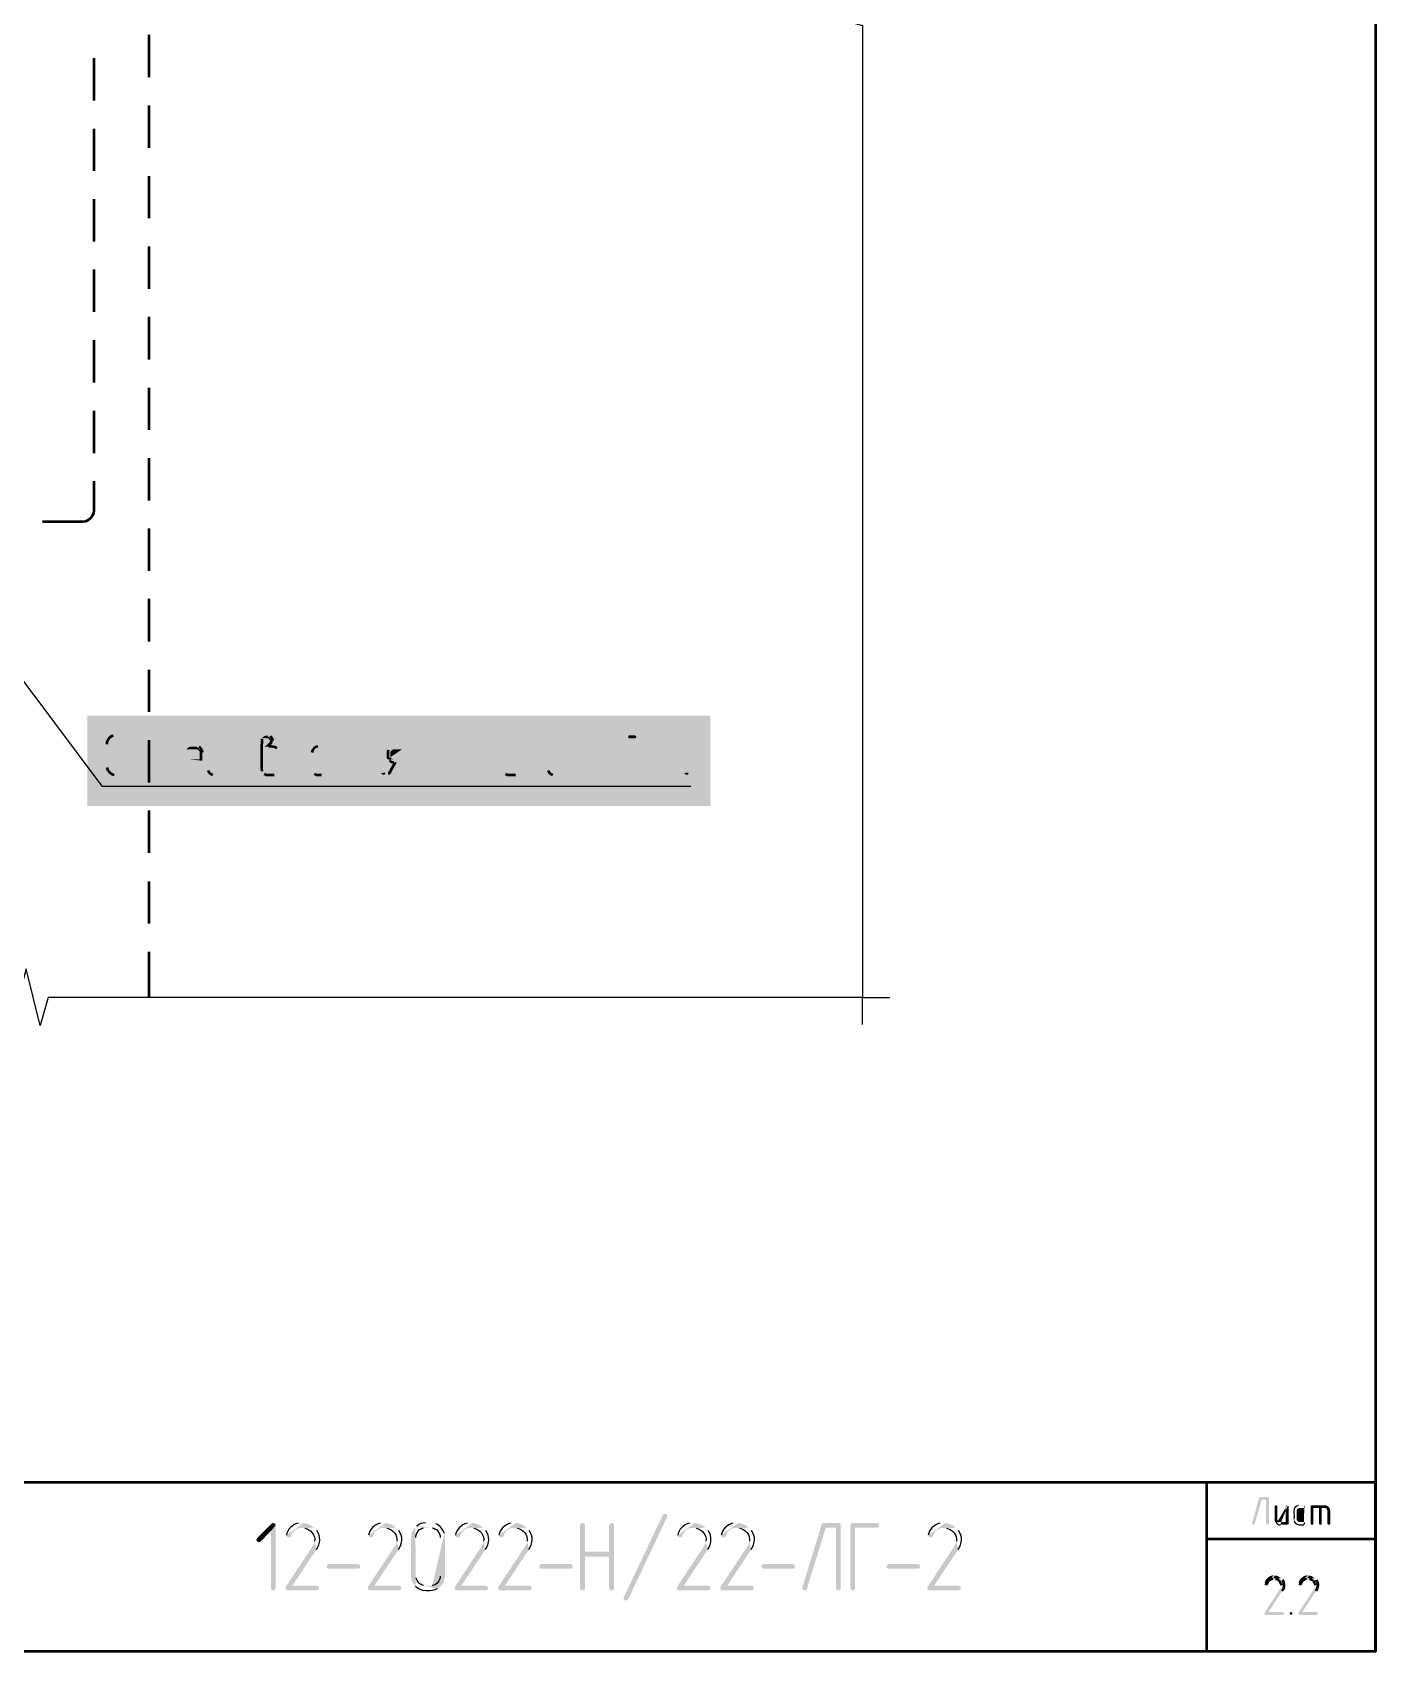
# Model space of a CAD drawing. Header units: millimetres. Extents: x -211 to 10565, y -2293 to 2244.
# Drawn here: x 4204.4 to 4323.4, y -30.7 to 112.8 of the extents above; entities that cross this region are included whole.
import ezdxf

# ---------------------------------------------------------------- set-up
doc = ezdxf.new("R2010")
doc.units = ezdxf.units.MM
doc.layers.add('PDF _Геометрия', color=7, linetype='Continuous')
doc.layers.add('PDF _Сплошная заливка', color=7, linetype='Continuous')

msp = doc.modelspace()

# ---------------------------------------------------------------- hatches: boundary and pattern name
at = {"layer": 'PDF _Сплошная заливка', "transparency": 33554559}
h = msp.add_hatch(color=256, dxfattribs=at)
h.paths.add_polyline_path([(4212.34, 50.51), (4211.72, 50.51), (4211.62, 50.49), (4211.53, 50.49)], flags=0)
h.paths.add_polyline_path([(4210.98, 49.75), (4210.98, 47.68)], flags=0)
h.paths.add_polyline_path([(4211.64, 47.02), (4212.36, 47.02), (4212.44, 47.06), (4212.46, 47.15), (4212.42, 47.23), (4212.34, 47.28), (4211.64, 47.28), (4211.53, 47.3), (4211.36, 47.42), (4211.32, 47.49), (4211.26, 47.57), (4211.24, 47.68), (4211.24, 49.86), (4211.26, 49.96), (4211.3, 50.05), (4211.36, 50.11), (4211.45, 50.18), (4211.53, 50.22), (4211.62, 50.26), (4212.36, 50.26), (4212.44, 50.3), (4212.46, 50.39), (4212.42, 50.47)], flags=0)
h = msp.add_hatch(color=256, dxfattribs=at)
h.paths.add_polyline_path([(4224.78, 50.3), (4224.72, 50.22)], flags=0)
h.paths.add_polyline_path([(4224.72, 47.34), (4224.78, 47.25), (4225.18, 47.28), (4225.1, 47.3), (4225.01, 47.34), (4224.95, 47.42), (4224.95, 49.12), (4225.01, 49.18), (4225.1, 49.24), (4225.18, 49.27), (4225.69, 49.27), (4226.11, 49.29), (4226.05, 49.37)], flags=0)
h.paths.add_polyline_path([(4225.35, 49.52), (4224.95, 49.52), (4224.95, 50.11), (4225.01, 50.2), (4225.1, 50.24), (4225.18, 50.26)], flags=0)
h = msp.add_hatch(color=256, dxfattribs=at)
h.paths.add_polyline_path([(4225.18, 50.51), (4225.12, 50.51), (4225.01, 50.47), (4224.93, 50.45), (4224.84, 50.39), (4224.82, 50.37), (4224.78, 50.3), (4225.18, 50.26), (4225.29, 50.24), (4225.37, 50.2), (4225.41, 50.11), (4225.44, 50.01), (4225.41, 49.92), (4225.37, 49.86), (4225.2, 49.69), (4224.95, 49.52), (4225.35, 49.52), (4225.46, 49.6), (4225.52, 49.65), (4225.56, 49.71), (4225.63, 49.77), (4225.67, 49.86), (4225.69, 49.92), (4225.69, 50.03)], flags=0)
h.paths.add_polyline_path([(4225.48, 50.43), (4225.39, 50.47), (4225.29, 50.49)], flags=0)
for points in [[(4247.44, 50.51), (4246.19, 50.51), (4246.11, 50.47), (4246.07, 50.41), (4246.09, 50.34), (4246.91, 49.52), (4246.58, 49.52), (4246.49, 49.5), (4246.38, 49.48), (4246.3, 49.43), (4246.24, 49.37), (4246.17, 49.29), (4246.09, 49.12), (4246.09, 47.42), (4246.11, 47.34), (4246.17, 47.25), (4246.58, 47.28), (4246.49, 47.3), (4246.41, 47.34), (4246.34, 47.42), (4246.34, 49.12), (4246.41, 49.18), (4246.49, 49.24), (4246.58, 49.27), (4247.08, 49.27), (4247.51, 49.29), (4247.44, 49.35), (4247.44, 49.37), (4247.42, 49.37), (4246.51, 50.26), (4247.46, 50.26), (4247.55, 50.3), (4247.57, 50.39), (4247.53, 50.47)], [(4257.79, 50.51), (4257.28, 50.51), (4257.2, 50.47), (4257.18, 50.39), (4257.2, 50.3), (4257.28, 50.26), (4257.79, 50.26), (4257.87, 50.3), (4257.92, 50.39), (4257.87, 50.47)], [(4213.12, 49.52), (4213.04, 49.48), (4212.99, 49.39), (4212.99, 47.42), (4213.01, 47.34), (4213.08, 47.25), (4213.48, 47.28), (4213.4, 47.3), (4213.31, 47.34), (4213.25, 47.42), (4213.25, 49.39), (4213.21, 49.48)], [(4214.35, 49.52), (4214.26, 49.48), (4214.24, 49.39), (4214.24, 47.28), (4213.48, 47.28), (4213.08, 47.25), (4213.14, 47.17), (4213.21, 47.11), (4213.29, 47.06), (4213.4, 47.02), (4214.24, 47.02), (4214.24, 46.54), (4214.22, 46.43), (4214.16, 46.35), (4214.09, 46.3), (4213.99, 46.28), (4213.23, 46.28), (4213.14, 46.24), (4213.12, 46.15), (4213.14, 46.07), (4213.25, 46.03), (4214.09, 46.03), (4214.26, 46.11), (4214.35, 46.18), (4214.39, 46.24), (4214.45, 46.32), (4214.47, 46.43), (4214.47, 49.39), (4214.43, 49.48)], [(4215.11, 49.52), (4215.02, 49.48), (4214.98, 49.39), (4214.98, 47.42), (4215, 47.34), (4215.07, 47.23), (4215.19, 47.11), (4215.36, 47.02), (4217.23, 47.02), (4217.23, 46.64), (4217.27, 46.56), (4217.35, 46.54), (4217.44, 46.56), (4217.48, 46.64), (4217.48, 47.17), (4217.44, 47.25), (4217.35, 47.28), (4215.47, 47.28), (4215.38, 47.3), (4215.3, 47.34), (4215.24, 47.42), (4215.24, 49.39), (4215.19, 49.48)], [(4216.1, 49.52), (4216.02, 49.48), (4215.98, 49.39), (4215.98, 47.28), (4215.47, 47.28), (4216.23, 47.28), (4216.23, 49.39), (4216.19, 49.48)], [(4217.1, 49.52), (4217.01, 49.48), (4216.97, 49.39), (4216.97, 47.28), (4216.23, 47.28), (4217.23, 47.28), (4217.23, 49.39), (4217.18, 49.48)], [(4218.05, 49.29), (4217.97, 49.12), (4217.97, 47.42), (4217.99, 47.32), (4218.05, 47.23), (4218.18, 47.11), (4218.26, 47.06), (4218.37, 47.02), (4219.34, 47.02), (4219.43, 47.06), (4219.45, 47.15), (4219.41, 47.23), (4219.32, 47.28), (4218.45, 47.28), (4218.37, 47.3), (4218.28, 47.34), (4218.22, 47.42), (4218.22, 48.14), (4219.36, 48.14), (4219.43, 48.19), (4219.45, 48.27), (4218.22, 48.4), (4218.22, 49.12), (4218.28, 49.18), (4218.37, 49.24), (4218.45, 49.27), (4218.96, 49.27)], [(4223.7, 49.52), (4222.07, 49.52), (4221.99, 49.48), (4221.97, 49.39), (4221.97, 47.15), (4222.01, 47.04), (4222.09, 47.02), (4222.18, 47.04), (4222.18, 47.06), (4222.22, 47.15), (4222.22, 49.27), (4223.7, 49.27), (4224.12, 49.29), (4224.06, 49.37), (4223.98, 49.43), (4223.89, 49.48), (4223.81, 49.5)], [(4223.21, 49.27), (4222.96, 49.27), (4222.96, 47.15), (4223, 47.04), (4223.09, 47.02), (4223.17, 47.04), (4223.17, 47.06), (4223.21, 47.15)], [(4224.12, 49.29), (4223.7, 49.27), (4223.81, 49.24), (4223.93, 49.12), (4223.95, 49.01), (4223.95, 47.15), (4224, 47.04), (4224.08, 47.02), (4224.17, 47.04), (4224.17, 47.06), (4224.21, 47.15), (4224.21, 49.01), (4224.19, 49.12), (4224.17, 49.2)], [(4226.81, 49.52), (4226.73, 49.48), (4226.68, 49.39), (4226.68, 47.42), (4226.71, 47.34), (4226.77, 47.25), (4227.17, 47.28), (4227.09, 47.3), (4227, 47.34), (4226.94, 47.42), (4226.94, 49.39), (4226.9, 49.48)], [(4228.04, 49.52), (4227.95, 49.48), (4227.93, 49.39), (4227.93, 47.28), (4227.17, 47.28), (4226.77, 47.25), (4226.83, 47.17), (4226.9, 47.11), (4226.98, 47.06), (4227.09, 47.02), (4227.93, 47.02), (4227.93, 46.54), (4227.91, 46.43), (4227.85, 46.35), (4227.78, 46.3), (4227.68, 46.28), (4226.92, 46.28), (4226.83, 46.24), (4226.81, 46.15), (4226.83, 46.07), (4226.94, 46.03), (4227.78, 46.03), (4227.95, 46.11), (4228.04, 46.18), (4228.08, 46.24), (4228.14, 46.32), (4228.17, 46.43), (4228.17, 49.39), (4228.12, 49.48)], [(4228.8, 49.52), (4228.72, 49.48), (4228.67, 49.39), (4228.67, 47.13), (4228.72, 47.04), (4228.8, 47.02), (4228.88, 47.04), (4228.88, 47.06), (4228.93, 47.15), (4228.93, 48.14), (4229.16, 48.14), (4228.93, 48.4), (4228.93, 49.39), (4228.88, 49.48)], [(4231.04, 49.52), (4230.96, 49.48), (4230.92, 49.39), (4230.92, 47.42), (4230.94, 47.34), (4231, 47.23), (4231.13, 47.11), (4231.3, 47.02), (4233.16, 47.02), (4233.16, 46.64), (4233.2, 46.56), (4233.29, 46.54), (4233.37, 46.56), (4233.41, 46.64), (4233.41, 47.17), (4233.37, 47.25), (4233.29, 47.28), (4231.4, 47.28), (4231.32, 47.3), (4231.23, 47.34), (4231.17, 47.42), (4231.17, 49.39), (4231.13, 49.48)], [(4232.04, 49.52), (4231.95, 49.48), (4231.91, 49.39), (4231.91, 47.28), (4231.4, 47.28), (4232.16, 47.28), (4232.16, 49.39), (4232.12, 49.48)], [(4233.03, 49.52), (4232.95, 49.48), (4232.91, 49.39), (4232.91, 47.28), (4232.16, 47.28), (4233.16, 47.28), (4233.16, 49.39), (4233.12, 49.48)], [(4233.98, 49.29), (4233.9, 49.12), (4233.9, 47.42), (4233.92, 47.34), (4233.98, 47.23), (4234.11, 47.11), (4234.2, 47.06), (4234.28, 47.02), (4234.92, 47.02), (4235.02, 47.04), (4235.11, 47.06), (4235.19, 47.13), (4235.25, 47.19), (4235.64, 47.21), (4235.55, 47.25), (4234.39, 47.28), (4234.3, 47.3), (4234.22, 47.34), (4234.15, 47.42), (4234.15, 49.12), (4234.22, 49.18), (4234.3, 49.24), (4234.39, 49.27), (4235.15, 49.27)], [(4235.25, 49.52), (4234.39, 49.52), (4234.28, 49.5), (4234.2, 49.48), (4234.11, 49.43), (4234.03, 49.35), (4233.98, 49.29), (4235.15, 49.27), (4235.15, 47.53), (4235.13, 47.42), (4235.06, 47.34), (4234.98, 47.3), (4234.89, 47.28), (4234.39, 47.28), (4235.55, 47.25), (4235.51, 47.3), (4235.42, 47.36), (4235.4, 47.42), (4235.38, 47.53), (4235.38, 49.41), (4235.36, 49.48)], [(4241.12, 49.52), (4239.49, 49.52), (4239.4, 49.48), (4239.38, 49.39), (4239.38, 47.15), (4239.42, 47.04), (4239.51, 47.02), (4239.59, 47.04), (4239.59, 47.06), (4239.63, 47.15), (4239.63, 49.27), (4241.12, 49.27), (4241.54, 49.29), (4241.48, 49.37), (4241.39, 49.43), (4241.31, 49.48), (4241.22, 49.5)], [(4240.63, 49.27), (4240.38, 49.27), (4240.38, 47.15), (4240.42, 47.04), (4240.5, 47.02), (4240.59, 47.04), (4240.59, 47.06), (4240.63, 47.15)], [(4241.54, 49.29), (4241.12, 49.27), (4241.22, 49.24), (4241.35, 49.12), (4241.37, 49.01), (4241.37, 47.15), (4241.41, 47.04), (4241.5, 47.02), (4241.58, 47.04), (4241.58, 47.06), (4241.62, 47.15), (4241.62, 49.01), (4241.6, 49.12), (4241.58, 49.2)], [(4243.1, 49.52), (4242.22, 49.52), (4242.13, 49.48), (4242.11, 49.39), (4242.11, 46.15), (4242.15, 46.07), (4242.24, 46.03), (4242.32, 46.07), (4242.36, 46.15), (4242.36, 47.02), (4243.21, 47.02), (4243.38, 47.11), (4243.46, 47.17), (4243.51, 47.23), (4242.36, 47.28), (4242.36, 49.27), (4243.1, 49.27), (4243.51, 49.29), (4243.44, 49.37), (4243.38, 49.43), (4243.3, 49.48), (4243.21, 49.5)], [(4243.51, 49.29), (4243.1, 49.27), (4243.19, 49.24), (4243.27, 49.18), (4243.34, 49.12), (4243.36, 49.01), (4243.36, 47.53), (4243.34, 47.42), (4243.27, 47.34), (4243.19, 47.3), (4243.1, 47.28), (4242.36, 47.28), (4243.51, 47.23), (4243.57, 47.32), (4243.59, 47.42), (4243.59, 49.12), (4243.57, 49.2)], [(4244.23, 49.52), (4244.14, 49.48), (4244.1, 49.39), (4244.1, 47.42), (4244.12, 47.34), (4244.18, 47.25), (4244.59, 47.28), (4244.5, 47.3), (4244.42, 47.34), (4244.35, 47.42), (4244.35, 49.39), (4244.31, 49.48)], [(4245.45, 49.52), (4245.37, 49.48), (4245.35, 49.39), (4245.35, 47.28), (4244.59, 47.28), (4244.18, 47.25), (4244.25, 47.17), (4244.31, 47.11), (4244.4, 47.06), (4244.5, 47.02), (4245.35, 47.02), (4245.35, 46.54), (4245.33, 46.43), (4245.26, 46.35), (4245.2, 46.3), (4245.09, 46.28), (4244.33, 46.28), (4244.25, 46.24), (4244.23, 46.15), (4244.25, 46.07), (4244.35, 46.03), (4245.2, 46.03), (4245.37, 46.11), (4245.45, 46.18), (4245.5, 46.24), (4245.56, 46.32), (4245.58, 46.43), (4245.58, 49.39), (4245.54, 49.48)], [(4248.18, 49.29), (4248.1, 49.12), (4248.1, 47.42), (4248.12, 47.34), (4248.18, 47.23), (4248.59, 47.28), (4248.5, 47.3), (4248.42, 47.34), (4248.35, 47.42), (4248.35, 49.12), (4248.42, 49.18), (4248.5, 49.24), (4248.59, 49.27), (4249.09, 49.27)], [(4249.09, 49.52), (4248.59, 49.52), (4248.48, 49.5), (4248.39, 49.48), (4248.31, 49.43), (4248.23, 49.35), (4248.18, 49.29), (4249.09, 49.27), (4249.18, 49.24), (4249.26, 49.18), (4249.33, 49.12), (4249.35, 49.01), (4249.35, 47.53), (4249.33, 47.42), (4249.26, 47.34), (4249.18, 47.3), (4249.09, 47.28), (4248.59, 47.28), (4248.18, 47.23), (4248.31, 47.11), (4248.48, 47.02), (4249.18, 47.02), (4249.28, 47.06), (4249.37, 47.11), (4249.45, 47.17), (4249.5, 47.23), (4249.56, 47.32), (4249.58, 47.42), (4249.58, 49.12), (4249.56, 49.2), (4249.52, 49.29), (4249.45, 49.37), (4249.37, 49.43), (4249.28, 49.48), (4249.2, 49.5)], [(4253.81, 49.52), (4252.18, 49.52), (4252.1, 49.48), (4252.08, 49.39), (4252.08, 47.15), (4252.12, 47.04), (4252.2, 47.02), (4252.29, 47.04), (4252.29, 47.06), (4252.33, 47.15), (4252.33, 49.27), (4253.81, 49.27), (4254.24, 49.29), (4254.17, 49.37), (4254.09, 49.43), (4254, 49.48), (4253.92, 49.5)], [(4253.33, 49.27), (4253.07, 49.27), (4253.07, 47.15), (4253.11, 47.04), (4253.2, 47.02), (4253.28, 47.04), (4253.28, 47.06), (4253.33, 47.15)], [(4254.24, 49.29), (4253.81, 49.27), (4253.92, 49.24), (4254.04, 49.12), (4254.07, 49.01), (4254.07, 47.15), (4254.11, 47.04), (4254.19, 47.02), (4254.28, 47.04), (4254.28, 47.06), (4254.32, 47.15), (4254.32, 49.01), (4254.3, 49.12), (4254.28, 49.2)], [(4254.89, 49.29), (4254.81, 49.12), (4254.81, 47.42), (4254.83, 47.34), (4254.89, 47.23), (4255.29, 47.28), (4255.21, 47.3), (4255.12, 47.34), (4255.06, 47.42), (4255.06, 49.12), (4255.12, 49.18), (4255.21, 49.24), (4255.29, 49.27), (4255.8, 49.27)], [(4255.8, 49.52), (4255.29, 49.52), (4255.19, 49.5), (4255.1, 49.48), (4255.02, 49.43), (4254.93, 49.35), (4254.89, 49.29), (4255.8, 49.27), (4255.89, 49.24), (4255.97, 49.18), (4256.03, 49.12), (4256.05, 49.01), (4256.05, 47.53), (4256.03, 47.42), (4255.97, 47.34), (4255.89, 47.3), (4255.8, 47.28), (4255.29, 47.28), (4254.89, 47.23), (4255.02, 47.11), (4255.1, 47.06), (4255.19, 47.02), (4255.89, 47.02), (4255.99, 47.06), (4256.08, 47.11), (4256.16, 47.17), (4256.2, 47.23), (4256.27, 47.32), (4256.29, 47.42), (4256.29, 49.12), (4256.27, 49.2), (4256.22, 49.29), (4256.16, 49.37), (4256.08, 49.43), (4255.99, 49.48), (4255.91, 49.5)], [(4256.92, 49.52), (4256.84, 49.48), (4256.8, 49.39), (4256.8, 47.42), (4256.82, 47.34), (4256.88, 47.25), (4257.28, 47.28), (4257.2, 47.3), (4257.11, 47.34), (4257.05, 47.42), (4257.05, 49.39), (4257.01, 49.48)], [(4258.15, 49.52), (4258.07, 49.48), (4258.04, 49.39), (4258.04, 47.28), (4257.28, 47.28), (4256.88, 47.25), (4256.94, 47.17), (4257.01, 47.11), (4257.09, 47.06), (4257.2, 47.02), (4258.19, 47.02), (4258.26, 47.06), (4258.28, 47.15), (4258.28, 49.39), (4258.23, 49.48)], [(4258.91, 49.52), (4258.83, 49.48), (4258.78, 49.39), (4258.78, 47.13), (4258.83, 47.04), (4258.91, 47.02), (4259, 47.04), (4259, 47.06), (4259.04, 47.15), (4259.04, 47.95), (4259.29, 48.25), (4259.04, 48.33), (4259.04, 49.39), (4259, 49.48)], [(4260.16, 49.52), (4260.14, 49.52), (4260.05, 49.48), (4259.04, 48.33), (4259.29, 48.25), (4260.05, 47.09), (4260.1, 47.04), (4260.14, 47.02), (4260.24, 47.06), (4260.27, 47.15), (4260.27, 47.21), (4259.48, 48.46), (4260.24, 49.31), (4260.29, 49.39), (4260.24, 49.48)], [(4260.86, 49.29), (4260.77, 49.12), (4260.77, 47.42), (4260.79, 47.34), (4260.86, 47.23), (4260.99, 47.11), (4261.15, 47.02), (4261.79, 47.02), (4261.9, 47.04), (4261.98, 47.06), (4262.06, 47.13), (4262.13, 47.19), (4262.51, 47.21), (4262.42, 47.25), (4261.26, 47.28), (4261.18, 47.3), (4261.09, 47.34), (4261.03, 47.42), (4261.03, 49.12), (4261.09, 49.18), (4261.18, 49.24), (4261.26, 49.27), (4262.02, 49.27)], [(4262.13, 49.52), (4261.26, 49.52), (4261.15, 49.5), (4261.07, 49.48), (4260.99, 49.43), (4260.9, 49.35), (4260.86, 49.29), (4262.02, 49.27), (4262.02, 47.53), (4262, 47.42), (4261.94, 47.34), (4261.85, 47.3), (4261.77, 47.28), (4261.26, 47.28), (4262.42, 47.25), (4262.38, 47.3), (4262.3, 47.36), (4262.28, 47.42), (4262.25, 47.53), (4262.25, 49.41), (4262.23, 49.48)], [(4236.42, 48.14), (4235.89, 47.21), (4235.89, 47.15), (4235.91, 47.06), (4236.02, 47.02), (4236.08, 47.04), (4236.12, 47.09), (4236.69, 48.14), (4237.12, 48.14)], [(4235.64, 47.21), (4235.25, 47.19), (4235.36, 47.09), (4235.49, 47.02), (4235.53, 47.02), (4235.61, 47.04), (4235.66, 47.15)], [(4262.51, 47.21), (4262.13, 47.19), (4262.23, 47.09), (4262.36, 47.02), (4262.4, 47.02), (4262.49, 47.04), (4262.53, 47.15)], [(4313.84, -16.95), (4313.19, -16.95), (4313.1, -17.03), (4312.49, -19.27), (4312.49, -19.34), (4312.51, -19.38), (4312.53, -19.4), (4312.62, -19.42), (4312.68, -19.4), (4312.68, -19.38), (4312.72, -19.34), (4313.32, -17.2), (4313.72, -17.2), (4313.97, -17.07), (4313.95, -17.01), (4313.91, -16.97)], [(4313.97, -17.07), (4313.72, -17.2), (4313.72, -19.34), (4313.78, -19.4), (4313.84, -19.42), (4313.87, -19.42), (4313.93, -19.4), (4313.95, -19.36), (4313.97, -19.29)], [(4260.63, -18.74), (4257.2, -26), (4257.11, -26.11), (4257.01, -26.13), (4256.84, -26.09), (4256.77, -25.94), (4256.8, -25.83), (4260.24, -18.58), (4260.29, -18.49), (4260.41, -18.45), (4260.58, -18.49), (4260.65, -18.64)], [(4314.61, -17.69), (4314.56, -17.69), (4314.5, -17.73), (4314.5, -17.75), (4314.48, -17.81), (4314.48, -19.04), (4314.5, -19.1), (4314.54, -19.17), (4314.56, -19.23), (4314.97, -19.17), (4314.94, -19.17), (4314.86, -19.15), (4314.8, -19.1), (4314.75, -19.06), (4314.71, -18.93), (4314.71, -17.77), (4314.69, -17.73), (4314.67, -17.71)], [(4318.9, -17.69), (4317.78, -17.69), (4317.72, -17.71), (4317.67, -17.75), (4317.67, -19.34), (4317.7, -19.38), (4317.72, -19.4), (4317.8, -19.42), (4317.82, -19.42), (4317.89, -19.4), (4317.91, -19.36), (4317.91, -17.94), (4318.9, -17.94), (4319.3, -17.88), (4319.26, -17.83), (4319.22, -17.81), (4319.18, -17.77), (4319.11, -17.73), (4318.99, -17.69)], [(4318.65, -17.94), (4318.41, -17.94), (4318.41, -19.34), (4318.46, -19.38), (4318.46, -19.4), (4318.54, -19.42), (4318.56, -19.42), (4318.63, -19.4), (4318.65, -19.36), (4318.65, -19.29)], [(4319.3, -17.88), (4318.9, -17.94), (4318.96, -17.94), (4319.03, -17.96), (4319.09, -18), (4319.11, -18.05), (4319.13, -18.11), (4319.16, -18.19), (4319.16, -19.34), (4319.2, -19.38), (4319.2, -19.4), (4319.28, -19.42), (4319.3, -19.42), (4319.37, -19.4), (4319.39, -19.36), (4319.41, -19.29), (4319.41, -18.19), (4319.39, -18.15), (4319.39, -18.07), (4319.35, -17.94)], [(4225.73, -19.25), (4225.58, -19.32), (4224.29, -20.61), (4224.23, -20.75), (4224.29, -20.9), (4224.46, -20.97), (4224.61, -20.9), (4225.52, -19.97), (4225.94, -19.46), (4225.88, -19.32)], [(4225.94, -19.46), (4225.52, -19.97), (4225.52, -25.05), (4225.58, -25.2), (4225.73, -25.24), (4225.88, -25.2), (4225.88, -25.18), (4225.94, -25.03)], [(4253.13, -19.25), (4252.99, -19.32), (4252.92, -19.46), (4252.92, -25.05), (4252.99, -25.2), (4253.13, -25.24), (4253.3, -25.2), (4253.3, -25.18), (4253.35, -25.03), (4253.35, -22.26), (4255.5, -22.26), (4253.35, -21.81), (4253.35, -19.46), (4253.28, -19.32)], [(4255.72, -19.25), (4255.57, -19.32), (4255.5, -19.46), (4255.5, -21.81), (4253.35, -21.81), (4255.5, -22.26), (4255.5, -25.05), (4255.57, -25.2), (4255.72, -25.24), (4255.86, -25.2), (4255.86, -25.18), (4255.93, -25.03), (4255.93, -19.46), (4255.86, -19.32)], [(4275.82, -19.25), (4274.53, -19.25), (4274.42, -19.27), (4274.34, -19.4), (4272.62, -24.97), (4272.6, -25.03), (4272.67, -25.18), (4272.84, -25.24), (4272.94, -25.22), (4273.03, -25.09), (4274.7, -19.68), (4275.61, -19.68), (4276.03, -19.46), (4276.03, -19.42), (4275.97, -19.29)], [(4276.03, -19.46), (4275.61, -19.68), (4275.61, -25.05), (4275.67, -25.2), (4275.82, -25.24), (4275.97, -25.2), (4275.97, -25.18), (4276.03, -25.03)], [(4279.23, -19.25), (4277.07, -19.25), (4276.92, -19.32), (4276.88, -19.46), (4276.88, -25.05), (4276.94, -25.2), (4277.09, -25.24), (4277.26, -25.2), (4277.26, -25.18), (4277.3, -25.03), (4277.3, -19.68), (4279.25, -19.68), (4279.39, -19.61), (4279.46, -19.46), (4279.37, -19.32)], [(4233.24, -23.32), (4230.66, -23.32), (4230.51, -23.25), (4230.45, -23.1), (4230.51, -22.98), (4230.64, -22.89), (4233.24, -22.89), (4233.37, -22.96), (4233.46, -23.1), (4233.39, -23.25)], [(4252.08, -23.32), (4249.5, -23.32), (4249.35, -23.25), (4249.28, -23.1), (4249.35, -22.98), (4249.47, -22.89), (4252.08, -22.89), (4252.2, -22.96), (4252.29, -23.1), (4252.22, -23.25)], [(4271.78, -23.32), (4269.2, -23.32), (4269.05, -23.25), (4268.98, -23.1), (4269.05, -22.98), (4269.17, -22.89), (4271.78, -22.89), (4271.9, -22.96), (4271.99, -23.1), (4271.93, -23.25)], [(4282.87, -23.32), (4280.28, -23.32), (4280.14, -23.25), (4280.07, -23.1), (4280.14, -22.98), (4280.26, -22.89), (4282.87, -22.89), (4282.99, -22.96), (4283.08, -23.1), (4283.01, -23.25)], [(4315.94, -27.15), (4316.02, -27.19), (4316.07, -27.27), (4316.02, -27.36), (4315.94, -27.4), (4315.83, -27.36), (4315.81, -27.27), (4315.83, -27.19), (4315.92, -27.15)]]:
    msp.add_hatch(color=256, dxfattribs=at).paths.add_polyline_path(points)
h = msp.add_hatch(color=256, dxfattribs=at)
h.paths.add_polyline_path([(4218.96, 49.52), (4218.45, 49.52), (4218.35, 49.5), (4218.26, 49.48), (4218.18, 49.43), (4218.09, 49.35), (4218.05, 49.29), (4218.96, 49.27), (4219.05, 49.24), (4219.13, 49.18), (4219.19, 49.12), (4219.21, 49.01), (4219.21, 48.4), (4218.22, 48.4), (4219.45, 48.27), (4219.45, 49.01)], flags=0)
h.paths.add_polyline_path([(4219.15, 49.48), (4219.07, 49.5)], flags=0)
h = msp.add_hatch(color=256, dxfattribs=at)
h.paths.add_polyline_path([(4221.31, 49.52), (4220.44, 49.52), (4220.34, 49.5), (4220.25, 49.48), (4220.17, 49.43), (4220.08, 49.35), (4220.04, 49.29), (4219.96, 49.12), (4219.96, 47.42)], flags=0)
h.paths.add_polyline_path([(4220.36, 47.02), (4221.33, 47.02), (4221.42, 47.06), (4221.44, 47.15), (4221.39, 47.23), (4221.31, 47.28), (4220.44, 47.28), (4220.36, 47.3), (4220.27, 47.34), (4220.21, 47.42), (4220.21, 49.12), (4220.27, 49.18), (4220.36, 49.24), (4220.44, 49.27), (4221.33, 49.27), (4221.42, 49.31), (4221.44, 49.39), (4221.39, 49.48)], flags=0)
h = msp.add_hatch(color=256, dxfattribs=at)
h.paths.add_polyline_path([(4226.11, 49.29), (4225.69, 49.27), (4225.77, 49.24), (4225.86, 49.18), (4225.92, 49.12), (4225.94, 49.01), (4225.94, 47.53), (4225.92, 47.42), (4225.86, 47.34), (4225.77, 47.3), (4225.69, 47.28), (4225.18, 47.28), (4224.78, 47.25), (4224.84, 47.17), (4224.91, 47.11)], flags=0)
h.paths.add_polyline_path([(4225.8, 47.02), (4225.96, 47.11), (4226.05, 47.17), (4226.09, 47.23), (4226.16, 47.32), (4226.18, 47.42), (4226.18, 49.12), (4226.16, 49.2)], flags=0)
h = msp.add_hatch(color=256, dxfattribs=at)
h.paths.add_polyline_path([(4229.92, 49.52), (4229.67, 49.52)], flags=0)
h.paths.add_polyline_path([(4229.16, 49.01), (4229.16, 48.4), (4228.93, 48.4), (4229.16, 48.14), (4229.16, 47.53), (4229.18, 47.42), (4229.2, 47.34), (4229.24, 47.23), (4229.67, 47.28), (4229.56, 47.3), (4229.48, 47.34), (4229.44, 47.42), (4229.41, 47.53), (4229.41, 49.01), (4229.44, 49.12), (4229.48, 49.18), (4229.56, 49.24), (4229.67, 49.27), (4229.92, 49.27), (4230.32, 49.29), (4230.26, 49.37), (4230.2, 49.43), (4230.11, 49.48), (4230.01, 49.5)], flags=0)
h = msp.add_hatch(color=256, dxfattribs=at)
h.paths.add_polyline_path([(4230.32, 49.29), (4229.92, 49.27), (4230.01, 49.24), (4230.09, 49.18), (4230.15, 49.12), (4230.15, 47.42), (4230.09, 47.34), (4230.01, 47.3), (4229.92, 47.28), (4229.67, 47.28), (4229.24, 47.23), (4229.31, 47.17), (4229.39, 47.11)], flags=0)
h.paths.add_polyline_path([(4230.01, 47.02), (4230.11, 47.06), (4230.2, 47.11), (4230.32, 47.23), (4230.37, 47.32), (4230.41, 47.42), (4230.41, 49.12), (4230.37, 49.2)], flags=0)
h = msp.add_hatch(color=256, dxfattribs=at)
h.paths.add_polyline_path([(4235.97, 49.29), (4235.91, 49.2)], flags=0)
h.paths.add_polyline_path([(4235.91, 48.44), (4235.95, 48.36), (4236.38, 48.4), (4236.29, 48.42), (4236.21, 48.46), (4236.14, 48.55), (4236.12, 48.63), (4236.12, 49.01), (4236.14, 49.12), (4236.21, 49.18), (4236.29, 49.24), (4236.38, 49.27), (4237.12, 49.27)], flags=0)
h = msp.add_hatch(color=256, dxfattribs=at)
h.paths.add_polyline_path([(4237.24, 49.52), (4236.38, 49.52), (4236.27, 49.5), (4236.19, 49.48), (4236.1, 49.43), (4236.02, 49.35), (4235.97, 49.29), (4237.12, 49.27), (4237.12, 48.4), (4236.38, 48.4), (4235.95, 48.36), (4236.02, 48.29)], flags=0)
h.paths.add_polyline_path([(4236.42, 48.14), (4237.12, 48.14), (4237.12, 47.13), (4237.16, 47.04), (4237.24, 47.02), (4237.35, 47.04), (4237.35, 47.06), (4237.37, 47.15), (4237.37, 49.41), (4237.33, 49.48)], flags=0)
h = msp.add_hatch(color=256, dxfattribs=at)
h.paths.add_polyline_path([(4247.51, 49.29), (4247.08, 49.27), (4247.17, 49.24), (4247.25, 49.18), (4247.32, 49.12), (4247.34, 49.01), (4247.34, 47.53), (4247.32, 47.42), (4247.25, 47.34), (4247.17, 47.3), (4247.08, 47.28), (4246.58, 47.28), (4246.17, 47.25), (4246.24, 47.17), (4246.3, 47.11)], flags=0)
h.paths.add_polyline_path([(4247.19, 47.02), (4247.36, 47.11), (4247.44, 47.17), (4247.48, 47.23), (4247.55, 47.32), (4247.57, 47.42), (4247.57, 49.1), (4247.55, 49.2)], flags=0)
h = msp.add_hatch(color=256, dxfattribs=at)
h.paths.add_polyline_path([(4251.44, 49.52), (4250.57, 49.52), (4250.47, 49.5), (4250.38, 49.48), (4250.3, 49.43), (4250.21, 49.35), (4250.17, 49.29), (4250.09, 49.12), (4250.09, 47.42)], flags=0)
h.paths.add_polyline_path([(4250.49, 47.02), (4251.46, 47.02), (4251.55, 47.06), (4251.57, 47.15), (4251.53, 47.23), (4251.44, 47.28), (4250.57, 47.28), (4250.49, 47.3), (4250.41, 47.34), (4250.34, 47.42), (4250.34, 49.12), (4250.41, 49.18), (4250.49, 49.24), (4250.57, 49.27), (4251.46, 49.27), (4251.55, 49.31), (4251.57, 49.39), (4251.53, 49.48)], flags=0)
h = msp.add_hatch(color=256, dxfattribs=at)
h.paths.add_polyline_path([(4315.58, -17.69), (4315.56, -17.69), (4315.49, -17.73), (4315.47, -17.75), (4315.45, -17.81), (4315.45, -19.17), (4314.97, -19.17), (4314.56, -19.23), (4314.63, -19.27), (4314.65, -19.29)], flags=0)
h.paths.add_polyline_path([(4314.97, -19.42), (4315.6, -19.42), (4315.66, -19.4), (4315.71, -19.36), (4315.71, -17.77), (4315.64, -17.71)], flags=0)
h = msp.add_hatch(color=256, dxfattribs=at)
h.paths.add_polyline_path([(4317.06, -17.69), (4316.64, -17.69), (4316.57, -17.71)], flags=0)
h.paths.add_polyline_path([(4316.19, -18.93), (4316.19, -19.04)], flags=0)
h.paths.add_polyline_path([(4317.06, -19.42), (4317.08, -19.42), (4317.15, -19.38), (4317.17, -19.36), (4317.17, -19.27), (4317.15, -19.21), (4317.12, -19.19), (4317.06, -19.17), (4316.66, -19.17), (4316.57, -19.15), (4316.51, -19.1), (4316.47, -19.06), (4316.43, -18.93), (4316.43, -18.15), (4316.45, -18.09), (4316.47, -18.07), (4316.51, -18), (4316.55, -17.98), (4316.62, -17.94), (4317.08, -17.94), (4317.15, -17.9), (4317.17, -17.88), (4317.17, -17.79), (4317.15, -17.73), (4317.12, -17.71)], flags=0)
h = msp.add_hatch(color=256, dxfattribs=at)
h.paths.add_polyline_path([(4229.33, -19.68), (4228.27, -19.7), (4228.36, -19.7), (4228.53, -19.72)], flags=0)
h.paths.add_polyline_path([(4229.39, -20.88), (4229.35, -21.03), (4229.29, -21.2), (4229.2, -21.35), (4226.85, -24.9), (4226.81, -25.01), (4226.87, -25.18), (4227.02, -25.24), (4229.6, -25.24), (4229.75, -25.18), (4229.79, -25.03), (4229.73, -24.88), (4229.58, -24.82), (4227.42, -24.82), (4229.56, -21.6)], flags=0)
h.paths.add_polyline_path([(4229.58, -19.93), (4229.48, -19.8)], flags=0)
h = msp.add_hatch(color=256, dxfattribs=at)
h.paths.add_polyline_path([(4228.25, -19.25), (4228.1, -19.25), (4227.93, -19.29)], flags=0)
h.paths.add_polyline_path([(4226.9, -20.35), (4226.96, -20.5), (4227.11, -20.54), (4227.23, -20.52), (4227.3, -20.42), (4227.32, -20.39), (4227.4, -20.2), (4227.49, -20.06), (4227.59, -19.95), (4227.72, -19.84), (4227.93, -19.74), (4228.1, -19.7), (4228.27, -19.7), (4229.33, -19.68), (4229.2, -19.55), (4228.91, -19.38), (4228.74, -19.34), (4228.59, -19.29), (4228.42, -19.25)], flags=0)
h = msp.add_hatch(color=256, dxfattribs=at)
h.paths.add_polyline_path([(4236.61, -19.68), (4235.55, -19.7), (4235.64, -19.7), (4235.8, -19.72)], flags=0)
h.paths.add_polyline_path([(4236.67, -20.88), (4236.63, -21.03), (4236.57, -21.2), (4236.48, -21.35), (4234.13, -24.9), (4234.09, -25.01), (4234.15, -25.18), (4234.3, -25.24), (4236.88, -25.24), (4237.03, -25.18), (4237.07, -25.03), (4237.01, -24.88), (4236.86, -24.82), (4234.7, -24.82), (4236.84, -21.6)], flags=0)
h.paths.add_polyline_path([(4236.86, -19.93), (4236.76, -19.8)], flags=0)
h = msp.add_hatch(color=256, dxfattribs=at)
h.paths.add_polyline_path([(4235.53, -19.25), (4235.38, -19.25), (4235.21, -19.29)], flags=0)
h.paths.add_polyline_path([(4234.18, -20.35), (4234.24, -20.5), (4234.39, -20.54), (4234.51, -20.52), (4234.58, -20.42), (4234.6, -20.39), (4234.68, -20.2), (4234.77, -20.06), (4234.87, -19.95), (4235, -19.84), (4235.21, -19.74), (4235.38, -19.7), (4235.55, -19.7), (4236.61, -19.68), (4236.48, -19.55), (4236.19, -19.38), (4236.02, -19.34), (4235.87, -19.29), (4235.7, -19.25)], flags=0)
h = msp.add_hatch(color=256, dxfattribs=at)
h.paths.add_polyline_path([(4238.32, -19.63), (4238.22, -19.76), (4238.11, -19.91), (4237.98, -20.2), (4237.94, -20.54), (4237.94, -23.97), (4237.98, -24.31), (4238.05, -24.46), (4238.13, -24.61), (4238.22, -24.73), (4238.34, -24.86)], flags=0)
h.paths.add_polyline_path([(4240.29, -25.07), (4240.44, -24.97), (4240.57, -24.86), (4239.23, -24.82), (4239.06, -24.8)], flags=0)
h.paths.add_polyline_path([(4238.39, -24.12), (4238.36, -23.95), (4238.36, -20.54)], flags=0)
h.paths.add_polyline_path([(4239.06, -19.7), (4239.23, -19.68), (4239.66, -19.68)], flags=0)
h = msp.add_hatch(color=256, dxfattribs=at)
h.paths.add_polyline_path([(4239.66, -19.25), (4239.23, -19.25)], flags=0)
h.paths.add_polyline_path([(4238.45, -19.53), (4238.32, -19.63), (4239.66, -19.68), (4239.82, -19.7)], flags=0)
h.paths.add_polyline_path([(4240.52, -20.54), (4240.52, -23.97)], flags=0)
h.paths.add_polyline_path([(4239.82, -24.8), (4239.66, -24.82), (4239.23, -24.82), (4240.57, -24.86), (4240.78, -24.61), (4240.84, -24.46), (4240.9, -24.29), (4240.93, -24.14), (4240.95, -23.95), (4240.95, -20.54), (4240.93, -20.35), (4240.9, -20.2)], flags=0)
h.paths.add_polyline_path([(4240.14, -19.34), (4239.99, -19.29), (4239.82, -19.25)], flags=0)
h = msp.add_hatch(color=256, dxfattribs=at)
h.paths.add_polyline_path([(4244.31, -19.68), (4243.25, -19.7), (4243.34, -19.7), (4243.51, -19.72)], flags=0)
h.paths.add_polyline_path([(4244.37, -20.88), (4244.33, -21.03), (4244.27, -21.2), (4244.18, -21.35), (4241.84, -24.9), (4241.79, -25.01), (4241.86, -25.18), (4242, -25.24), (4244.59, -25.24), (4244.73, -25.18), (4244.78, -25.03), (4244.71, -24.88), (4244.56, -24.82), (4242.41, -24.82), (4244.54, -21.6)], flags=0)
h.paths.add_polyline_path([(4244.56, -19.93), (4244.46, -19.8)], flags=0)
h = msp.add_hatch(color=256, dxfattribs=at)
h.paths.add_polyline_path([(4243.23, -19.25), (4243.08, -19.25), (4242.91, -19.29)], flags=0)
h.paths.add_polyline_path([(4241.88, -20.35), (4241.94, -20.5), (4242.09, -20.54), (4242.22, -20.52), (4242.28, -20.42), (4242.3, -20.39), (4242.39, -20.2), (4242.47, -20.06), (4242.58, -19.95), (4242.7, -19.84), (4242.91, -19.74), (4243.08, -19.7), (4243.25, -19.7), (4244.31, -19.68), (4244.18, -19.55), (4243.89, -19.38), (4243.72, -19.34), (4243.57, -19.29), (4243.4, -19.25)], flags=0)
h = msp.add_hatch(color=256, dxfattribs=at)
h.paths.add_polyline_path([(4248.16, -19.68), (4247.1, -19.7), (4247.19, -19.7), (4247.36, -19.72)], flags=0)
h.paths.add_polyline_path([(4248.23, -20.88), (4248.18, -21.03), (4248.12, -21.2), (4248.04, -21.35), (4245.69, -24.9), (4245.64, -25.01), (4245.71, -25.18), (4245.86, -25.24), (4248.44, -25.24), (4248.59, -25.18), (4248.63, -25.03), (4248.56, -24.88), (4248.42, -24.82), (4246.26, -24.82), (4248.39, -21.6)], flags=0)
h.paths.add_polyline_path([(4248.42, -19.93), (4248.31, -19.8)], flags=0)
h = msp.add_hatch(color=256, dxfattribs=at)
h.paths.add_polyline_path([(4247.08, -19.25), (4246.93, -19.25), (4246.77, -19.29)], flags=0)
h.paths.add_polyline_path([(4245.73, -20.35), (4245.79, -20.5), (4245.94, -20.54), (4246.07, -20.52), (4246.13, -20.42), (4246.15, -20.39), (4246.24, -20.2), (4246.32, -20.06), (4246.43, -19.95), (4246.55, -19.84), (4246.77, -19.74), (4246.93, -19.7), (4247.1, -19.7), (4248.16, -19.68), (4248.04, -19.55), (4247.74, -19.38), (4247.57, -19.34), (4247.42, -19.29), (4247.25, -19.25)], flags=0)
h = msp.add_hatch(color=256, dxfattribs=at)
h.paths.add_polyline_path([(4264.01, -19.68), (4262.95, -19.7), (4263.04, -19.7), (4263.21, -19.72)], flags=0)
h.paths.add_polyline_path([(4264.07, -20.88), (4264.03, -21.03), (4263.97, -21.2), (4263.88, -21.35), (4261.54, -24.9), (4261.49, -25.01), (4261.56, -25.18), (4261.7, -25.24), (4264.29, -25.24), (4264.43, -25.18), (4264.48, -25.03), (4264.41, -24.88), (4264.27, -24.82), (4262.11, -24.82), (4264.24, -21.6)], flags=0)
h.paths.add_polyline_path([(4264.27, -19.93), (4264.16, -19.8)], flags=0)
h = msp.add_hatch(color=256, dxfattribs=at)
h.paths.add_polyline_path([(4262.93, -19.25), (4262.78, -19.25), (4262.61, -19.29)], flags=0)
h.paths.add_polyline_path([(4261.58, -20.35), (4261.64, -20.5), (4261.79, -20.54), (4261.92, -20.52), (4261.98, -20.42), (4262, -20.39), (4262.09, -20.2), (4262.17, -20.06), (4262.28, -19.95), (4262.4, -19.84), (4262.45, -19.82), (4262.61, -19.74), (4262.78, -19.7), (4262.95, -19.7), (4264.01, -19.68), (4263.88, -19.55), (4263.59, -19.38), (4263.42, -19.34), (4263.27, -19.29), (4263.1, -19.25)], flags=0)
h = msp.add_hatch(color=256, dxfattribs=at)
h.paths.add_polyline_path([(4267.86, -19.68), (4266.8, -19.7), (4266.89, -19.7), (4267.06, -19.72)], flags=0)
h.paths.add_polyline_path([(4267.93, -20.88), (4267.88, -21.03), (4267.82, -21.2), (4267.74, -21.35), (4265.39, -24.9), (4265.34, -25.01), (4265.41, -25.18), (4265.56, -25.24), (4268.14, -25.24), (4268.29, -25.18), (4268.33, -25.03), (4268.26, -24.88), (4268.12, -24.82), (4265.96, -24.82), (4268.1, -21.6)], flags=0)
h.paths.add_polyline_path([(4268.12, -19.93), (4268.01, -19.8)], flags=0)
h = msp.add_hatch(color=256, dxfattribs=at)
h.paths.add_polyline_path([(4266.78, -19.25), (4266.64, -19.25), (4266.47, -19.29)], flags=0)
h.paths.add_polyline_path([(4265.43, -20.35), (4265.49, -20.5), (4265.64, -20.54), (4265.77, -20.52), (4265.83, -20.42), (4265.85, -20.39), (4265.94, -20.2), (4266.02, -20.06), (4266.13, -19.95), (4266.25, -19.84), (4266.47, -19.74), (4266.64, -19.7), (4266.8, -19.7), (4267.86, -19.68), (4267.74, -19.55), (4267.44, -19.38), (4267.27, -19.34), (4267.12, -19.29), (4266.95, -19.25)], flags=0)
h = msp.add_hatch(color=256, dxfattribs=at)
h.paths.add_polyline_path([(4286.21, -19.68), (4285.15, -19.7), (4285.24, -19.7), (4285.4, -19.72)], flags=0)
h.paths.add_polyline_path([(4286.27, -20.88), (4286.23, -21.03), (4286.17, -21.2), (4286.08, -21.35), (4283.73, -24.9), (4283.69, -25.01), (4283.75, -25.18), (4283.9, -25.24), (4286.48, -25.24), (4286.63, -25.18), (4286.67, -25.03), (4286.61, -24.88), (4286.46, -24.82), (4284.3, -24.82), (4286.44, -21.6)], flags=0)
h.paths.add_polyline_path([(4286.46, -19.93), (4286.36, -19.8)], flags=0)
h = msp.add_hatch(color=256, dxfattribs=at)
h.paths.add_polyline_path([(4285.13, -19.25), (4284.98, -19.25), (4284.81, -19.29)], flags=0)
h.paths.add_polyline_path([(4283.78, -20.35), (4283.84, -20.5), (4283.99, -20.54), (4284.11, -20.52), (4284.18, -20.42), (4284.2, -20.39), (4284.28, -20.2), (4284.37, -20.06), (4284.47, -19.95), (4284.6, -19.84), (4284.64, -19.82), (4284.81, -19.74), (4284.98, -19.7), (4285.15, -19.7), (4286.21, -19.68), (4286.08, -19.55), (4285.79, -19.38), (4285.62, -19.34), (4285.47, -19.29), (4285.3, -19.25)], flags=0)
h = msp.add_hatch(color=256, dxfattribs=at)
h.paths.add_polyline_path([(4315.03, -24.16), (4314.42, -24.16), (4314.46, -24.16), (4314.56, -24.18)], flags=0)
h.paths.add_polyline_path([(4315.07, -24.78), (4315.07, -24.86), (4315.05, -24.94), (4315.01, -25.05), (4314.94, -25.13), (4313.59, -27.21), (4313.57, -27.27), (4313.61, -27.36), (4313.7, -27.4), (4315.18, -27.4), (4315.26, -27.36), (4315.3, -27.27), (4315.26, -27.19), (4315.18, -27.15), (4313.93, -27.15), (4315.16, -25.28)], flags=0)
h.paths.add_polyline_path([(4315.18, -24.31), (4315.11, -24.22)], flags=0)
h = msp.add_hatch(color=256, dxfattribs=at)
h.paths.add_polyline_path([(4314.39, -23.91), (4314.31, -23.91), (4314.2, -23.93), (4314.12, -23.95), (4314.03, -23.99), (4313.95, -24.06), (4313.89, -24.1), (4313.76, -24.22), (4313.7, -24.31), (4313.65, -24.39), (4313.61, -24.5), (4313.61, -24.54), (4313.65, -24.63)], flags=0)
h.paths.add_polyline_path([(4314.31, -24.18), (4314.42, -24.16), (4315.03, -24.16), (4314.86, -24.03), (4314.69, -23.95), (4314.58, -23.93), (4314.5, -23.91)], flags=0)
h = msp.add_hatch(color=256, dxfattribs=at)
h.paths.add_polyline_path([(4318.03, -24.16), (4317.42, -24.16), (4317.46, -24.16), (4317.57, -24.18)], flags=0)
h.paths.add_polyline_path([(4318.08, -24.78), (4318.08, -24.86), (4318.05, -24.94), (4318.01, -25.05), (4317.95, -25.13), (4316.59, -27.21), (4316.57, -27.27), (4316.62, -27.36), (4316.7, -27.4), (4318.18, -27.4), (4318.27, -27.36), (4318.31, -27.27), (4318.27, -27.19), (4318.18, -27.15), (4316.93, -27.15), (4318.16, -25.28)], flags=0)
h.paths.add_polyline_path([(4318.18, -24.31), (4318.12, -24.22)], flags=0)
h = msp.add_hatch(color=256, dxfattribs=at)
h.paths.add_polyline_path([(4317.4, -23.91), (4317.31, -23.91), (4317.21, -23.93), (4317.12, -23.95), (4317.04, -23.99), (4316.95, -24.06), (4316.89, -24.1), (4316.76, -24.22), (4316.7, -24.31), (4316.66, -24.39), (4316.62, -24.5), (4316.62, -24.54), (4316.66, -24.63)], flags=0)
h.paths.add_polyline_path([(4317.31, -24.18), (4317.42, -24.16), (4318.03, -24.16), (4317.86, -24.03), (4317.7, -23.95), (4317.59, -23.93), (4317.5, -23.91)], flags=0)

# ---------------------------------------------------------------- linework, layer by layer
at = {"layer": 'PDF _Геометрия', "lineweight": 50}
msp.add_lwpolyline([(3928.36, -30.66), (3928.36, 256.26), (4323.43, 256.26), (4323.43, -30.66)], close=True, dxfattribs=at)
at = {"layer": 'PDF _Геометрия', "lineweight": 25}
for points in [[(4205.78, 202.13), (4277.96, 202.13), (4277.96, 116.07), (4280.45, 115.33), (4275.46, 114.1), (4277.96, 113.42), (4277.96, 27.3), (4205.78, 27.3), (4205.06, 24.8), (4203.83, 29.82), (4203.15, 27.3), (4130.93, 27.3), (4130.93, 113.42), (4128.42, 114.1), (4133.43, 115.33), (4130.93, 116.07), (4130.93, 202.13), (4203.15, 202.13)], [(4193.12, 69.3), (4210.54, 46.03), (4262.74, 46.03)], [(4277.96, 24.89), (4277.96, 27.3), (4280.39, 27.3)]]:
    msp.add_lwpolyline(points, dxfattribs=at)
at = {"layer": 'PDF _Геометрия', "color": 1, "lineweight": 50}
for points in [[(4214.71, 112.58), (4214.71, 108.83)], [(4209.84, 110.52), (4209.84, 106.76)], [(4214.71, 106.31), (4214.71, 102.57)], [(4209.84, 104.26), (4209.84, 100.52)], [(4214.71, 100.07), (4214.71, 96.33)], [(4209.84, 98.02), (4209.84, 94.27)], [(4214.71, 93.83), (4214.71, 90.08)], [(4209.84, 91.78), (4209.84, 88.03)], [(4214.71, 87.59), (4214.71, 83.82)], [(4209.84, 85.53), (4209.84, 81.77)], [(4214.71, 81.32), (4214.71, 77.58)], [(4209.84, 79.27), (4209.84, 75.53)], [(4214.71, 75.08), (4214.71, 71.34)], [(4209.84, 73.03), (4209.84, 70.45), (4209.8, 70.19), (4209.69, 69.94), (4209.54, 69.75), (4209.33, 69.58), (4209.1, 69.47), (4208.82, 69.45), (4205.29, 69.45)], [(4214.71, 68.84), (4214.71, 65.09)], [(4214.71, 62.6), (4214.71, 58.83)], [(4214.71, 56.33), (4214.71, 52.59)], [(4214.71, 50.09), (4214.71, 46.35)], [(4214.71, 43.85), (4214.71, 40.1)], [(4214.71, 37.58), (4214.71, 33.84)], [(4214.71, 31.34), (4214.71, 27.3)]]:
    msp.add_lwpolyline(points, dxfattribs=at)
at = {"layer": 'PDF _Геометрия', "lineweight": 50}
for points in [[(4323.43, -30.66), (4138.49, -30.66), (4138.49, -15.66), (4323.43, -15.66), (4323.43, -30.66), (4323.43, -15.66)], [(4308.45, -15.66), (4308.45, -30.66)], [(4308.45, -20.67), (4323.43, -20.67)]]:
    msp.add_lwpolyline(points, dxfattribs=at)
at = {"layer": 'PDF _Геометрия', "color": 1, "lineweight": 50}
for points in [[(4211.53, 50.49), (4211.23, 50.39), (4210.95, 50.09), (4210.98, 49.75)], [(4224.72, 50.22), (4224.68, 49.56), (4224.66, 47.86), (4224.72, 47.34)], [(4225.69, 50.03), (4225.63, 50.31), (4225.68, 50.23), (4225.48, 50.43)], [(4219.45, 49.01), (4219.47, 49.21), (4219.34, 49.41), (4219.15, 49.48)], [(4226.05, 49.37), (4225.87, 49.54), (4225.58, 49.53), (4225.35, 49.52)], [(4229.67, 49.52), (4229.38, 49.51), (4229.18, 49.29), (4229.16, 49.01)], [(4235.91, 49.2), (4235.87, 49.04), (4235.87, 48.61), (4235.91, 48.44)], [(4210.98, 47.68), (4211.02, 47.34), (4211.32, 47.08), (4211.64, 47.02)], [(4219.96, 47.42), (4219.96, 47.24), (4220.19, 47.07), (4220.36, 47.02)], [(4236.02, 48.29), (4236.15, 48.2), (4236.25, 48.12), (4236.42, 48.14)], [(4250.09, 47.42), (4250.1, 47.24), (4250.32, 47.07), (4250.49, 47.02)], [(4224.91, 47.11), (4225.13, 46.95), (4225.52, 47.04), (4225.8, 47.02)], [(4229.39, 47.11), (4229.63, 46.96), (4229.66, 47.04), (4230.01, 47.02)], [(4246.3, 47.11), (4246.53, 46.95), (4246.92, 47.04), (4247.19, 47.02)]]:
    msp.add_open_spline(points, degree=3, dxfattribs=at)
at = {"layer": 'PDF _Геометрия', "lineweight": 25}
for points in [[(4316.57, -17.71), (4315.98, -17.86), (4316.27, -18.48), (4316.19, -18.93)], [(4227.93, -19.29), (4227.41, -19.39), (4226.98, -19.84), (4226.9, -20.35)], [(4228.53, -19.72), (4229.03, -19.82), (4229.51, -20.34), (4229.39, -20.88)], [(4229.56, -21.6), (4229.9, -21.05), (4229.97, -20.48), (4229.58, -19.93)], [(4235.21, -19.29), (4234.69, -19.39), (4234.26, -19.84), (4234.18, -20.35)], [(4235.8, -19.72), (4236.31, -19.82), (4236.79, -20.34), (4236.67, -20.88)], [(4236.84, -21.6), (4237.18, -21.05), (4237.25, -20.49), (4236.86, -19.93)], [(4238.36, -20.54), (4238.36, -20.13), (4238.66, -19.75), (4239.06, -19.7)], [(4239.23, -19.25), (4238.96, -19.27), (4238.65, -19.32), (4238.45, -19.53)], [(4239.82, -19.7), (4240.22, -19.75), (4240.53, -20.13), (4240.52, -20.54)], [(4240.9, -20.2), (4240.8, -19.82), (4240.5, -19.5), (4240.14, -19.34)], [(4242.91, -19.29), (4242.39, -19.39), (4241.96, -19.84), (4241.88, -20.35)], [(4243.51, -19.72), (4244.01, -19.82), (4244.49, -20.34), (4244.37, -20.88)], [(4244.54, -21.6), (4244.88, -21.05), (4244.95, -20.48), (4244.56, -19.93)], [(4246.77, -19.29), (4246.24, -19.39), (4245.81, -19.84), (4245.73, -20.35)], [(4247.36, -19.72), (4247.86, -19.82), (4248.34, -20.34), (4248.23, -20.88)], [(4248.39, -21.6), (4248.73, -21.05), (4248.8, -20.48), (4248.42, -19.93)], [(4262.61, -19.29), (4262.09, -19.39), (4261.66, -19.84), (4261.58, -20.35)], [(4263.21, -19.72), (4263.71, -19.82), (4264.19, -20.34), (4264.07, -20.88)], [(4264.24, -21.6), (4264.58, -21.05), (4264.65, -20.48), (4264.27, -19.93)], [(4266.47, -19.29), (4265.94, -19.39), (4265.51, -19.84), (4265.43, -20.35)], [(4267.06, -19.72), (4267.56, -19.82), (4268.04, -20.34), (4267.93, -20.88)], [(4268.1, -21.6), (4268.43, -21.05), (4268.5, -20.48), (4268.12, -19.93)], [(4284.81, -19.29), (4284.29, -19.39), (4283.86, -19.84), (4283.78, -20.35)], [(4285.4, -19.72), (4285.91, -19.82), (4286.39, -20.34), (4286.27, -20.88)], [(4286.44, -21.6), (4286.78, -21.05), (4286.85, -20.48), (4286.46, -19.93)], [(4314.65, -19.29), (4314.74, -19.37), (4314.84, -19.44), (4314.97, -19.42)], [(4316.19, -19.04), (4316.33, -19.44), (4316.67, -19.46), (4317.06, -19.42)], [(4239.06, -24.8), (4238.73, -24.73), (4238.47, -24.44), (4238.39, -24.12)], [(4240.52, -23.97), (4240.53, -24.36), (4240.21, -24.75), (4239.82, -24.8)], [(4238.34, -24.86), (4238.69, -25.34), (4239.85, -25.34), (4240.29, -25.07)]]:
    msp.add_open_spline(points, degree=3, dxfattribs=at)
at = {"layer": 'PDF _Геометрия', "lineweight": 50}
for points in [[(4313.65, -24.63), (4313.92, -24.83), (4313.78, -24.26), (4314.31, -24.18)], [(4314.56, -24.18), (4314.82, -24.23), (4315.08, -24.51), (4315.07, -24.78)], [(4315.16, -25.28), (4315.37, -24.94), (4315.4, -24.66), (4315.18, -24.31)], [(4316.66, -24.63), (4316.93, -24.83), (4316.79, -24.26), (4317.31, -24.18)], [(4317.57, -24.18), (4317.82, -24.23), (4318.09, -24.51), (4318.08, -24.78)], [(4318.16, -25.28), (4318.37, -24.94), (4318.4, -24.66), (4318.18, -24.31)]]:
    msp.add_open_spline(points, degree=3, dxfattribs=at)
at = {"layer": 'PDF _Сплошная заливка', "color": 7, "lineweight": 50, "true_color": 0xffffff, "transparency": 33554559}
for points in [[(4209.25, 52.27), (4209.25, 44.27), (4264.48, 52.27)], [(4209.25, 44.27), (4264.48, 52.27), (4264.48, 44.27)]]:
    msp.add_solid(points, dxfattribs=at)

doc.saveas('drawing.dxf')
